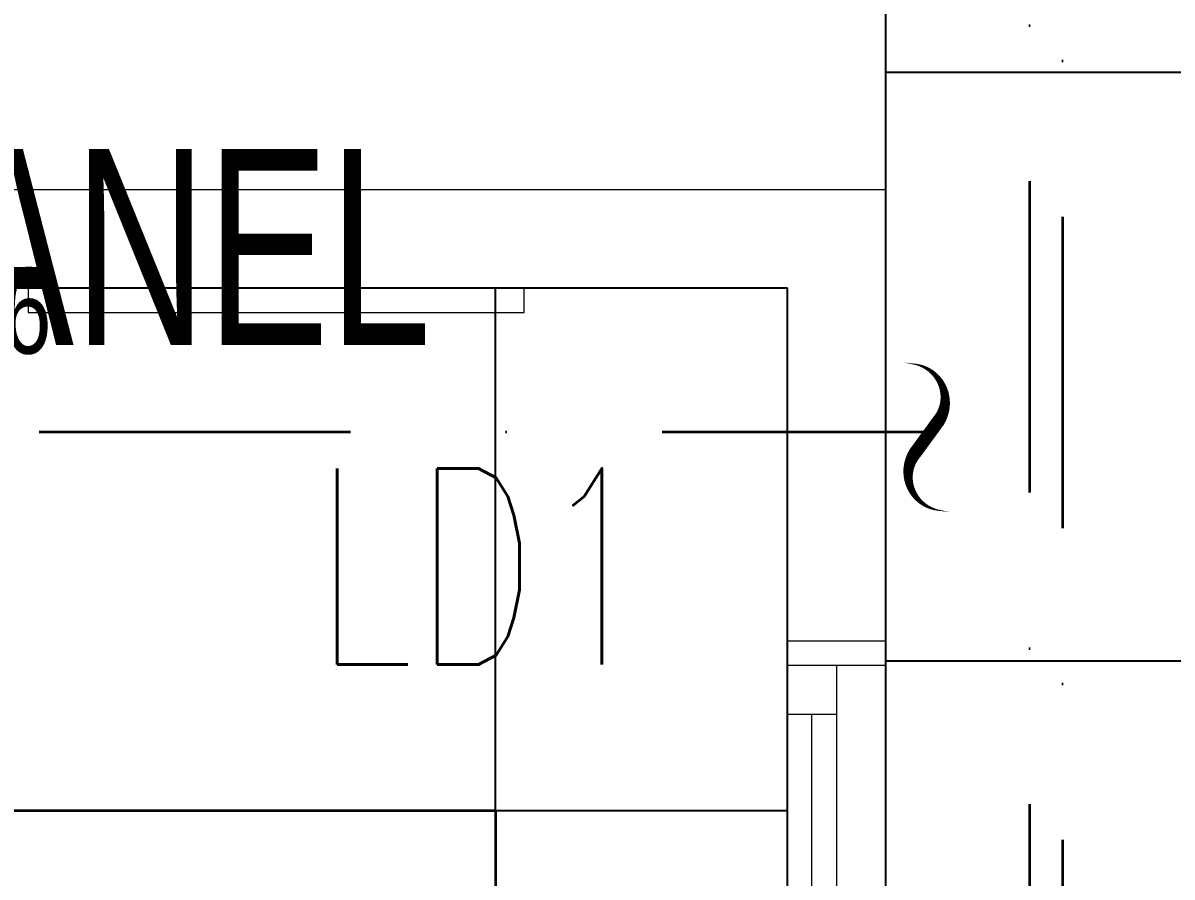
# Model space of a CAD drawing. Header units: inches. Extents: x -12418 to 57169, y -29325 to 19878.
# Drawn here: x 16918 to 18090, y -4768 to -3897 of the extents above; entities that cross this region are included whole.
import ezdxf
from ezdxf import colors
from ezdxf.entities.mleader import LeaderData, LeaderLine
from ezdxf.enums import TextEntityAlignment as Align
from ezdxf.math import Vec2, Vec3

# ---------------------------------------------------------------- set-up
doc = ezdxf.new("R2010")
doc.units = ezdxf.units.IN
doc.header["$LTSCALE"] = 25
doc.header["$MEASUREMENT"] = 0
doc.linetypes.add('DASHDOT', pattern=[25.4, 12.7, -6.35, 0, -6.35])
doc.layers.get('0').update_dxf_attribs({"color": 8})
for name, color, linetype, lineweight in [('00-Ground Floor$0$72_EGR_EQP_TAG', 142, 'Continuous', 5), ('00-Ground Floor$0$Aluminum', 251, 'Continuous', 5), ('00-Ground Floor$0$LOADING', 253, 'Continuous', 5), ('00-Ground Floor$0$Walls', 251, 'Continuous', 5), ('E-LITE-CIRC-NUMB', 6, 'Continuous', 25), ('E-LITE-CLNG', 150, 'Continuous', 35), ('E-LITE-CLNG-CNDT', 6, 'DASHDOT', 35), ('E-LITE-CTRL', 6, 'Continuous', 25), ('E-LITE-IDEN', 6, 'Continuous', 25), ('E-POWR-TEXT', 6, 'Continuous', 25)]:
    doc.layers.add(name, color=color, linetype=linetype, lineweight=lineweight)
doc.layers.add('00-Ground Floor$0$False Ceiling', color=251, linetype='Continuous')
doc.layers.add('E-LIGHTING CONDUIT', color=6, linetype='Continuous')
doc.styles.add('00-Ground Floor$0$X3G_ENTITY_257CFD', font='swisscl.ttf', dxfattribs={"height": 200})
doc.styles.add('DC_Elc_Romans', font='elc_romans.shx', dxfattribs={"width": 0.7})
doc.styles.add('DC_Simplex', font='SIMPLEX.shx', dxfattribs={"width": 0.7})

# ---------------------------------------------------------------- blocks, each defined once
blk = doc.blocks.new('00-Ground Floor$0$A$C37be4daf')
at = {"layer": '00-Ground Floor$0$Aluminum'}
for p, q in [((1416, 598.2), (216, 598.2)), ((1341, 548.2), (1341, 598.2)), ((1391, 498.2), (1391, 598.2)), ((291, 573.2), (1341, 573.2)), ((1391, 548.2), (241, 548.2)), ((1416, 498.2), (216, 498.2))]:
    blk.add_line(p, q, dxfattribs=at)
at = {"layer": '00-Ground Floor$0$Walls'}
blk.add_line((1416, 498.2), (1416, 598.2), dxfattribs=at)
blk = doc.blocks.new('00-Ground Floor$0$A$Ce9e1c4c3')
at = {"layer": '00-Ground Floor$0$False Ceiling', "color": 254, "linetype": 'Continuous'}
for p, q in [((-82202.3, -2747.4, 0), (-82202.3, -12867.4, 0)), ((-82202.3, -3947.4), (-80402.3, -3947.4)), ((-82600, -7167.4), (-82600, -4167.4)), ((-82202.3, -4547.4), (-80402.3, -4547.4)), ((-85802.1, -4700), (-82302.3, -4700))]:
    blk.add_line(p, q, dxfattribs=at)
at = {"layer": '00-Ground Floor$0$False Ceiling', "color": 254}
for p, q in [((-85802.1, -4167.4, 0), (-82302.3, -4167.4, 0)), ((-82302.3, -4167.4, 0), (-82302.3, -7167.4, 0))]:
    blk.add_line(p, q, dxfattribs=at)
blk = doc.blocks.new('00-Ground Floor')
at = {"layer": '00-Ground Floor$0$LOADING', "elevation": 0}
blk.add_lwpolyline([(17429.3, -4192.4), (17429.3, -4167.4), (16923.3, -4167.4), (16923.3, -4192.4), (17429.3, -4192.4)], dxfattribs=at)
at = {"layer": '00-Ground Floor$0$Walls'}
for p, q in [((17797.7, -4067.4, 0), (14197.9, -4067.4, 0)), ((17797.7, -6087.4, 0), (17797.7, -4067.4, 0)), ((17697.7, -4167.4, 0), (14197.9, -4167.4, 0)), ((17697.7, -6087.4, 0), (17697.7, -4167.4, 0))]:
    blk.add_line(p, q, dxfattribs=at)
at = {"rotation": 90}
blk.add_blockref('00-Ground Floor$0$A$C37be4daf', (18296, -5943.4, 0), dxfattribs=at)
at = {"layer": '00-Ground Floor$0$False Ceiling', "color": 254}
blk.add_blockref('00-Ground Floor$0$A$Ce9e1c4c3', (100000, 0), dxfattribs=at)
at = {"layer": '00-Ground Floor$0$72_EGR_EQP_TAG', "insert": (16897.4, -4146.9, 0), "char_height": 87.47, "attachment_point": 2, "style": '00-Ground Floor$0$X3G_ENTITY_257CFD'}
blk.add_mtext('06', dxfattribs=at)
blk = doc.blocks.new('*U14')
blk.add_lwpolyline([(-300, 300), (-300, -300), (300, -300), (300, 300)], close=True)
at = {"layer": 'E-LITE-CIRC-NUMB', "style": 'DC_Simplex', "width": 0.7, "flags": 8}
blk.add_attdef('CIRCUIT', text='', height=200, rotation=0, dxfattribs=at).set_placement((-473.9, 300), align=Align.RIGHT)
at = {"layer": 'E-LITE-CTRL', "style": 'DC_Simplex', "width": 0.7, "flags": 8}
blk.add_attdef('CONTROL', (1118.9, -935), '', height=200, rotation=360, dxfattribs=at)
at = {"layer": 'E-LITE-IDEN', "style": 'DC_Simplex', "width": 0.7, "flags": 8}
blk.add_attdef('TYPE', (-114.6, 448.6), '', height=200, rotation=360, dxfattribs=at)
blk = doc.blocks.new('CD-CUT')
at = {"linetype": 'Continuous'}
blk.add_lwpolyline([(-30.4, 100, 0, 1.75, 0), (-13.9, 97.3, 1.75, 17.5, -0.545095), (15.4, 21.1, 17.5, 17.5, 0), (-15.4, -21.1, 17.5, 1.75, 0.545095), (13.9, -97.3, 1.75, 0, 0), (30.4, -100, 0, 0, 0)], format="xyseb", dxfattribs=at)

msp = doc.modelspace()

# ---------------------------------------------------------------- linework, layer by layer
at = {"layer": 'E-LITE-CLNG-CNDT', "elevation": 0}
for points in [[(19849.5, -3348.5), (18019.6, -3348.5, 0.414214), (17944.6, -3423.5), (17944.6, -6127.6, -0.414214), (17869.6, -6202.6), (17400, -6202.6)], [(19849.5, -3384.8), (18053.4, -3384.8, 0.414214), (17978.4, -3459.8), (17978.4, -8588, -0.414214), (17903.4, -8663), (11473.1, -8663, 0.414124), (11398.1, -8738), (11397.9, -9297.4)]]:
    msp.add_lwpolyline(points, format="xyb", dxfattribs=at)
at = {"layer": 'E-LITE-CLNG-CNDT'}
msp.add_lwpolyline([(11218.9, -4314), (17843.8, -4314)], dxfattribs=at)

# ---------------------------------------------------------------- block references
at = {"layer": 'E-LIGHTING CONDUIT', "xscale": 0.762, "yscale": 0.762, "zscale": 0.762}
msp.add_blockref('CD-CUT', (17839.8, -4319.6), dxfattribs=at)
at = {"layer": 'E-LITE-CLNG'}
ref = msp.add_blockref('*U14', (17100, -5000), dxfattribs=dict(at, xscale=-1))
ref.add_attrib('TYPE', 'LD1', (17214.6, -4551.4), dxfattribs={"layer": 'E-LITE-IDEN', "height": 200, "rotation": 0, "style": 'DC_Simplex', "width": 0.7, "flags": 8})
at = {"layer": 'E-LITE-CLNG-CNDT'}
msp.add_blockref('00-Ground Floor', (0, 0), dxfattribs=at)

# ---------------------------------------------------------------- leaders
at = {"layer": 'E-POWR-TEXT'}
ml = msp.add_multileader_mtext('Standard', dxfattribs=at)
ml.set_content('LCP-GF\\PLIGHTING CONTROL PANEL', color=256, style='DC_Elc_Romans')
ml.set_leader_properties(color=45)
ml.build(insert=Vec2(0, 0))
ml.multileader.update_dxf_attribs({"dogleg_length": 2, "arrow_head_size": 125, "scale": 100})
ctx = ml.context
ctx.base_point, ctx.scale, ctx.char_height, ctx.arrow_head_size, ctx.landing_gap_size, ctx.plane_origin = Vec3(14616.9, -3792.3, 0), 100, 200, 125, 200, Vec3(14484.8, -3751.3, 0)
notes = []
notes.append((ctx, [(0, (1, 1, 0), (14532.2, -3792.3, 0), (1, 0), 84.7, [(0, [(14347.9, -3413.7, 0)], 0, [])])]))
ctx.mtext.insert, ctx.mtext.flow_direction = Vec3(14816.9, -3692.3, 0), 5
for ctx, leaders in notes:
    for number, flags, end, landing, length, lines in leaders:
        leader = LeaderData()
        leader.index, (leader.has_last_leader_line, leader.has_dogleg_vector, leader.attachment_direction) = number, flags
        leader.last_leader_point, leader.dogleg_vector, leader.dogleg_length = Vec3(end), Vec3(landing), length
        for number, points, colour, breaks in lines:
            line = LeaderLine()
            line.index, line.vertices, line.color, line.breaks = number, Vec3.list(points), colors.encode_raw_color(colour), breaks
            leader.lines.append(line)
        ctx.leaders.append(leader)

doc.saveas('drawing.dxf')
